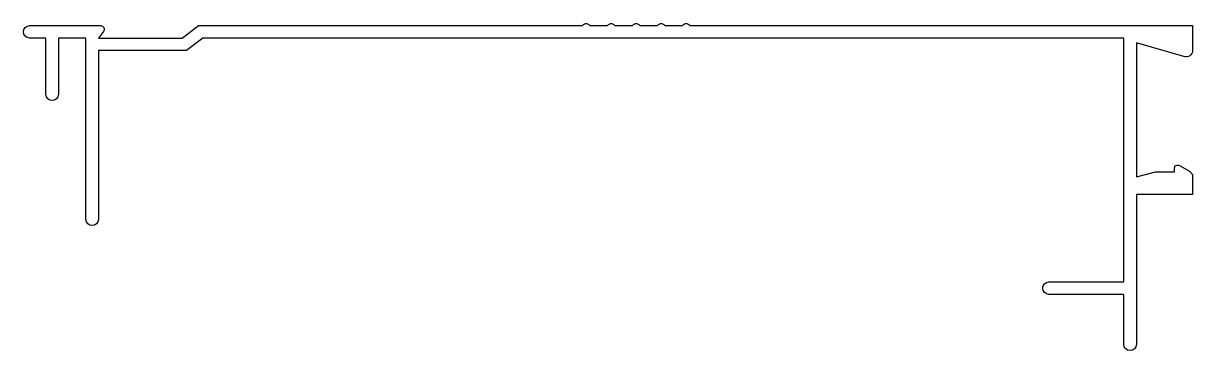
# Model space of a CAD drawing. Extents: x 643.3 to 736.8, y 597 to 623.2.
import ezdxf

# ---------------------------------------------------------------- set-up
doc = ezdxf.new("R2010")
doc.units = 0
doc.layers.add('ANA', color=220, linetype='CONTINUOUS')

msp = doc.modelspace()

# ---------------------------------------------------------------- linework, layer by layer
at = {"layer": 'ANA', "color": 0}
msp.add_lwpolyline([(736.831, 622.987), (736.831, 620.983, -0.542055), (736.129, 620.526), (732.331, 621.595), (732.331, 610.878), (733.855, 611.288), (735.39, 611.288), (735.39, 611.618, -0.414214), (735.59, 611.818), (735.685, 611.818, -0.132438), (735.786, 611.791), (736.582, 611.328, -0.267122), (736.831, 610.895), (736.831, 609.487), (732.331, 609.487), (732.331, 597.487, -1), (731.331, 597.487), (731.331, 601.487), (725.331, 601.487, -1), (725.331, 602.487), (731.331, 602.487), (731.331, 621.987), (657.671, 621.987), (656.371, 620.987), (649.331, 620.987), (649.331, 607.487, -1), (648.331, 607.487), (648.331, 621.987), (646.131, 621.987), (646.131, 617.487, -1), (645.131, 617.487), (645.131, 621.987), (643.831, 621.987, -1), (643.831, 622.987), (649.489, 622.987, -0.618877), (649.729, 622.506), (649.337, 621.987), (656.031, 621.987), (657.331, 622.987), (688.031, 622.987), (688.119, 623.074, -0.414214), (688.543, 623.074), (688.631, 622.987), (690.031, 622.987), (690.119, 623.074, -0.414214), (690.543, 623.074), (690.631, 622.987), (692.031, 622.987), (692.119, 623.074, -0.414214), (692.543, 623.074), (692.631, 622.987), (694.031, 622.987), (694.119, 623.074, -0.414214), (694.543, 623.074), (694.631, 622.987), (696.031, 622.987), (696.119, 623.074, -0.414214), (696.543, 623.074), (696.631, 622.987)], format="xyb", close=True, dxfattribs=at)

doc.saveas('drawing.dxf')
